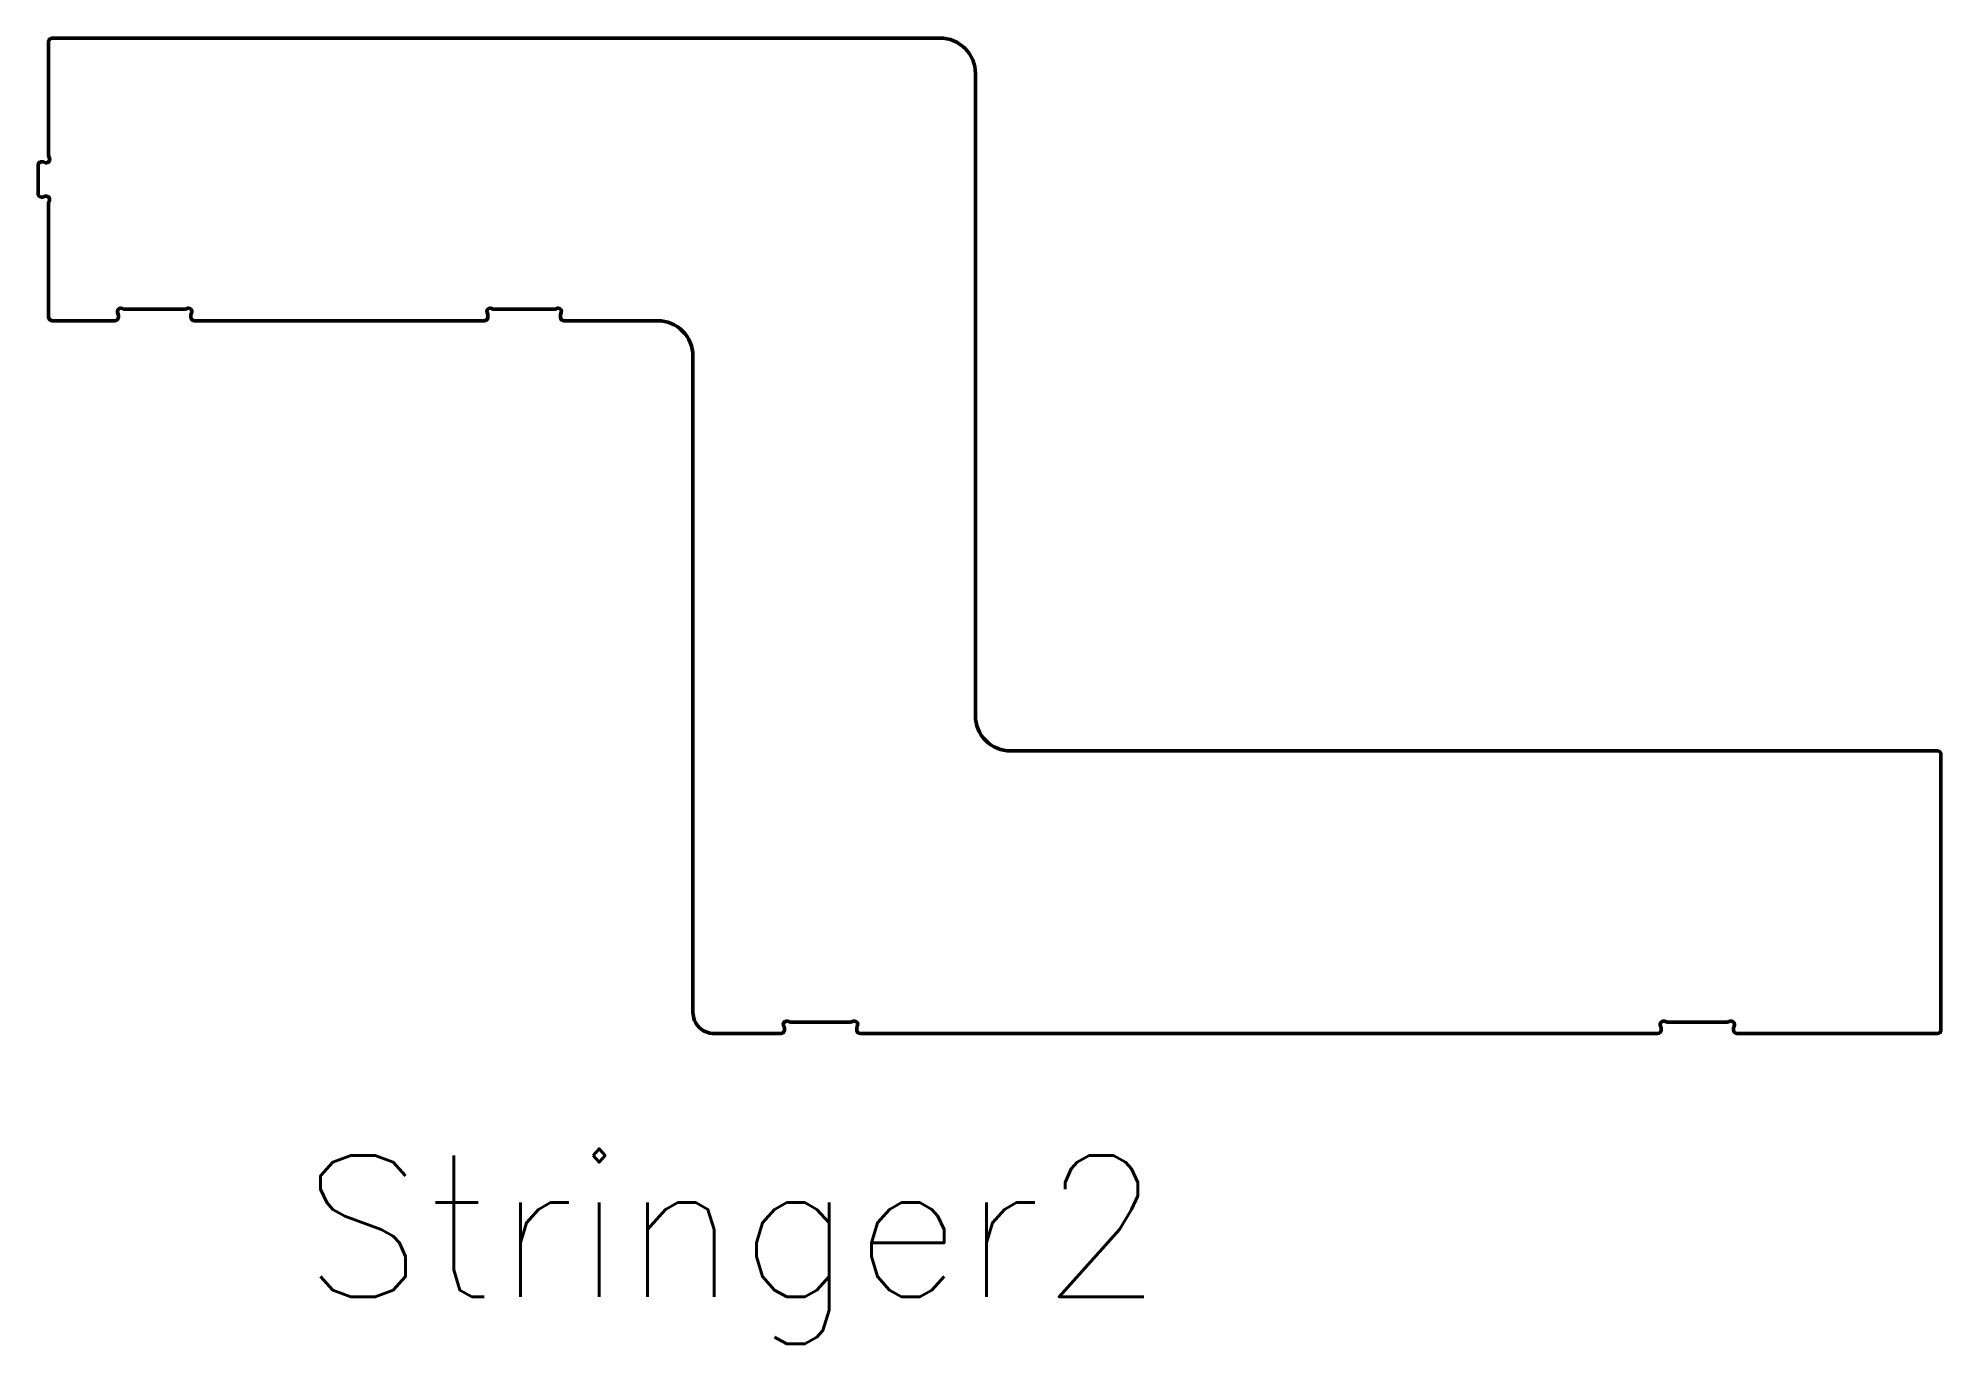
# Model space of a CAD drawing. Header units: millimetres. Extents: x 73 to 612, y 58 to 427.
import ezdxf
from ezdxf.enums import TextEntityAlignment as Align

# ---------------------------------------------------------------- set-up
doc = ezdxf.new("R2010")
doc.units = ezdxf.units.MM
doc.layers.add('Cutting', color=5, linetype='Continuous', lineweight=50)
doc.layers.add('Mark', color=6, linetype='Continuous')
doc.styles.add('RomanS.shx', font='RomanS.shx')

msp = doc.modelspace()

# ---------------------------------------------------------------- linework, layer by layer
at = {"layer": 'Cutting', "flags": 128}
msp.add_lwpolyline([(610.88, 225.41, -0.414214), (611.88, 224.41), (611.88, 146.41, -0.414214), (610.88, 145.41), (554.13, 145.41, -0.414214), (553.13, 146.41), (553.13, 146.91, -0.137871), (553.27, 147.43, 0.786918), (551.9, 148.81, -0.137871), (551.38, 148.66), (534.38, 148.66, -0.137871), (533.86, 148.81, 0.786918), (532.48, 147.43, -0.137871), (532.63, 146.91), (532.63, 146.41, -0.414214), (531.63, 145.41), (305.77, 145.41, -0.414214), (304.77, 146.41), (304.77, 146.91, -0.137871), (304.91, 147.43, 0.786918), (303.54, 148.81, -0.137871), (303.02, 148.66), (286.02, 148.66, -0.137871), (285.5, 148.81, 0.786918), (284.12, 147.43, -0.137871), (284.27, 146.91), (284.27, 146.41, -0.414214), (283.27, 145.41), (264.38, 145.41, -0.414214), (258.38, 151.41), (258.38, 337.2, 0.414214), (248.38, 347.2), (221.82, 347.2, -0.414214), (220.82, 348.2), (220.82, 348.7, -0.137871), (220.97, 349.22, 0.786918), (219.59, 350.59, -0.137871), (219.07, 350.45), (202.07, 350.45, -0.137871), (201.55, 350.59, 0.786918), (200.17, 349.22, -0.137871), (200.32, 348.7), (200.32, 348.2, -0.414214), (199.32, 347.2), (117.13, 347.2, -0.414214), (116.13, 348.2), (116.13, 348.7, -0.137871), (116.28, 349.22, 0.786918), (114.9, 350.59, -0.137871), (114.38, 350.45), (97.38, 350.45, -0.137871), (96.86, 350.59, 0.786918), (95.48, 349.22, -0.137871), (95.63, 348.7), (95.63, 348.2, -0.414214), (94.63, 347.2), (76.88, 347.2, -0.414214), (75.88, 348.2), (75.88, 380.45, -0.137871), (76.03, 380.97, 0.786918), (74.65, 382.34, -0.137871), (74.13, 382.2), (73.88, 382.2, -0.414214), (72.88, 383.2), (72.88, 391.2, -0.414214), (73.88, 392.2), (74.13, 392.2, -0.137871), (74.65, 392.05, 0.786918), (76.03, 393.43, -0.137871), (75.88, 393.95), (75.88, 426.2, -0.414214), (76.88, 427.2), (328.38, 427.2, -0.414214), (338.38, 417.2), (338.38, 235.41, 0.414214), (348.38, 225.41)], format="xyb", close=True, dxfattribs=at)

# ---------------------------------------------------------------- texts
at = {"layer": 'Mark', "color": 6, "style": 'RomanS.shx'}
msp.add_text('Stringer2', height=40, dxfattribs=at).set_placement((269.5, 110.89), align=Align.TOP_CENTER)

doc.saveas('drawing.dxf')
